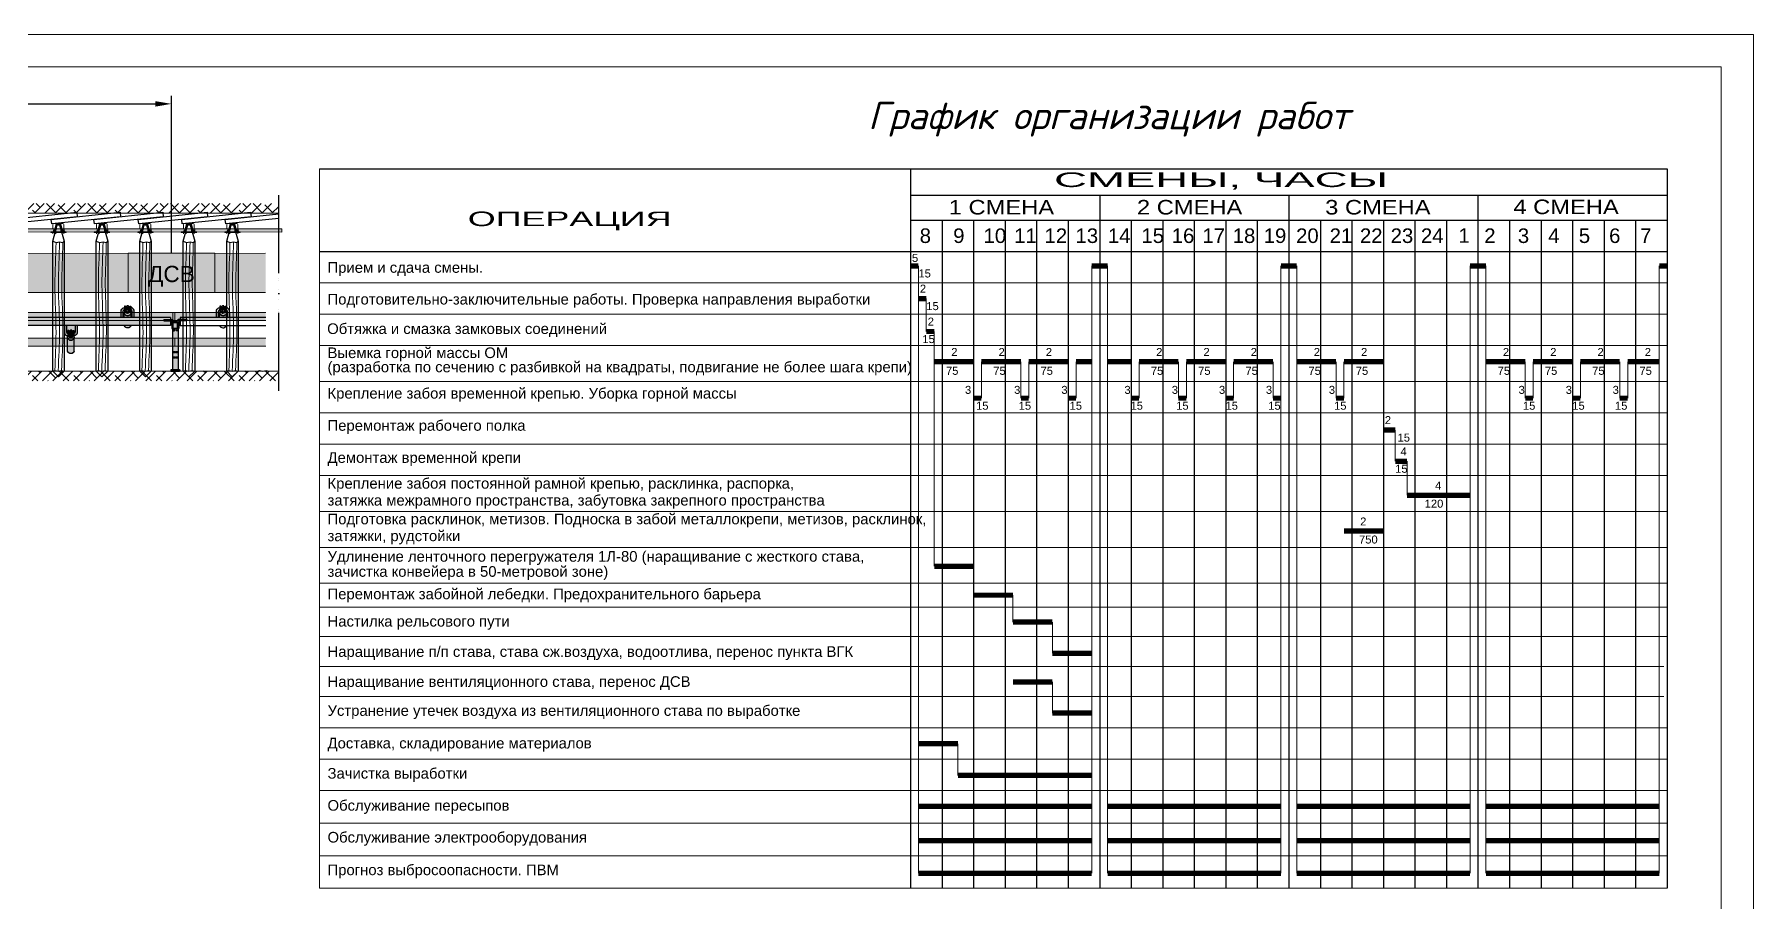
# Model space of a CAD drawing. Header units: inches. Extents: x -1850 to 56, y -982 to 275.
# Drawn here: x -1694.4 to -1429.6, y -818.5 to -684.8 of the extents above; entities that cross this region are included whole.
import ezdxf
from ezdxf.enums import TextEntityAlignment as Align

# ---------------------------------------------------------------- set-up
doc = ezdxf.new("R2010")
doc.units = ezdxf.units.IN
doc.header["$MEASUREMENT"] = 0
doc.linetypes.add('ACAD_ISO10W100', pattern=[18, 12, -3, 0, -3])
doc.styles.get("Standard").update_dxf_attribs({"font": 'ARIAL.TTF'})
doc.dimstyles.new('ISO-25', dxfattribs={"dimtxt": 2.5, "dimasz": 2.5, "dimexe": 1.25, "dimexo": 0, "dimtad": 1, "dimdec": 0, "dimtxsty": 'Standard', "dimcen": 2.5, "dimadec": 0, "dimazin": 0, "dimtfac": 1, "dimtdec": 0, "dimtmove": 0, "dimatfit": 3, "dimfxl": 0, "dimarcsym": 0})

# ---------------------------------------------------------------- blocks, each defined once
blk = doc.blocks.new('График организации работ')
at = {"lineweight": 30}
for p, q in [((142487.35, -140525.45), (142743.82, -140525.45)), ((142599.82, -140525.45), (142599.82, -140662.35)), ((142743.82, -140525.45), (142743.82, -140662.35)), ((142599.82, -140530.45), (142743.79, -140530.45)), ((142487.35, -140541.18), (142635.68, -140541.18)), ((142635.68, -140541.18), (142671.5, -140541.18)), ((142671.5, -140541.18), (142707.32, -140541.18)), ((142707.32, -140541.18), (142743.82, -140541.18))]:
    blk.add_line(p, q, dxfattribs=at)
at = {"linetype": 'Continuous', "lineweight": 15}
for p, q in [((142487.35, -140525.45), (142487.35, -140662.35)), ((142487.35, -140547.15), (142743.82, -140547.15)), ((142487.35, -140553.1), (142743.82, -140553.1)), ((142487.35, -140559.07), (142743.82, -140559.07)), ((142487.35, -140565.91), (142743.82, -140565.91)), ((142487.35, -140571.88), (142743.82, -140571.88)), ((142487.35, -140577.85), (142743.82, -140577.85)), ((142487.35, -140583.82), (142743.82, -140583.82)), ((142487.35, -140590.67), (142743.82, -140590.67)), ((142487.35, -140597.47), (142743.82, -140597.47)), ((142487.35, -140604.27), (142743.82, -140604.27)), ((142487.35, -140608.85), (142743.82, -140608.85)), ((142487.35, -140614.43), (142743.82, -140614.43)), ((142487.35, -140620.13), (142743.21, -140620.13)), ((142487.35, -140625.83), (142743.21, -140625.83)), ((142487.35, -140631.8), (142743.82, -140631.8)), ((142487.35, -140637.77), (142743.82, -140637.77)), ((142487.35, -140643.74), (142743.82, -140643.74)), ((142487.35, -140649.94), (142743.82, -140649.94)), ((142487.35, -140656.15), (142743.82, -140656.15)), ((142487.35, -140662.35), (142743.82, -140662.35))]:
    blk.add_line(p, q, dxfattribs=at)
for p, q in [((142635.82, -140530.45), (142635.82, -140662.35)), ((142671.82, -140530.45), (142671.82, -140662.35)), ((142707.82, -140530.45), (142707.82, -140662.35)), ((142599.85, -140535.21), (142635.68, -140535.21)), ((142605.82, -140535.21), (142605.82, -140662.35)), ((142611.82, -140535.21), (142611.82, -140662.35)), ((142617.82, -140535.21), (142617.82, -140662.35)), ((142623.82, -140535.21), (142623.82, -140662.35)), ((142629.82, -140535.21), (142629.82, -140662.35)), ((142635.68, -140535.21), (142671.5, -140535.21)), ((142641.82, -140535.21), (142641.82, -140662.35)), ((142647.82, -140535.21), (142647.82, -140662.35)), ((142653.82, -140535.21), (142653.82, -140662.35)), ((142659.82, -140535.21), (142659.82, -140662.35)), ((142665.82, -140535.21), (142665.82, -140662.35)), ((142671.5, -140535.21), (142707.32, -140535.21)), ((142677.82, -140535.21), (142677.82, -140662.35)), ((142683.82, -140535.21), (142683.82, -140662.35)), ((142689.82, -140535.21), (142689.82, -140662.35)), ((142695.82, -140535.21), (142695.82, -140662.35)), ((142701.82, -140535.21), (142701.82, -140662.35)), ((142707.32, -140535.21), (142743.82, -140535.21)), ((142713.82, -140535.21), (142713.82, -140662.35)), ((142719.82, -140535.21), (142719.82, -140662.35)), ((142725.82, -140535.21), (142725.82, -140662.35)), ((142731.82, -140535.21), (142731.82, -140662.35)), ((142737.82, -140535.21), (142737.82, -140662.35))]:
    blk.add_line(p, q)
at = {"lineweight": 0}
for p, q in [((142487.35, -140541.18), (142487.35, -140547.15)), ((142608.82, -140634.84), (142608.82, -140640.87))]:
    blk.add_line(p, q, dxfattribs=at)
at = {"lineweight": 13}
for p, q in [((142601.32, -140543.91), (142601.32, -140659.48)), ((142634.32, -140543.91), (142634.32, -140659.48)), ((142637.32, -140543.91), (142637.32, -140659.48)), ((142670.32, -140543.91), (142670.32, -140659.48)), ((142673.32, -140543.91), (142673.32, -140659.48)), ((142706.32, -140543.91), (142706.32, -140659.48)), ((142709.32, -140543.91), (142709.32, -140659.48)), ((142742.32, -140543.91), (142742.32, -140659.48)), ((142602.82, -140550.13), (142602.82, -140556.39)), ((142604.32, -140556.39), (142604.32, -140601.06)), ((142613.32, -140569.08), (142613.32, -140562.15)), ((142620.82, -140569.08), (142620.82, -140562.15)), ((142622.32, -140569.08), (142622.32, -140562.15)), ((142629.82, -140569.08), (142629.82, -140562.15)), ((142631.32, -140569.08), (142631.32, -140562.15)), ((142641.82, -140569.08), (142641.82, -140562.15)), ((142643.32, -140569.08), (142643.32, -140562.15)), ((142650.82, -140569.08), (142650.82, -140562.15)), ((142652.32, -140569.08), (142652.32, -140562.15)), ((142659.82, -140569.08), (142659.82, -140562.15)), ((142661.32, -140569.08), (142661.32, -140562.15)), ((142668.82, -140569.08), (142668.82, -140562.15)), ((142670.32, -140569.08), (142670.32, -140562.15)), ((142680.82, -140569.08), (142680.82, -140562.15)), ((142682.32, -140569.08), (142682.32, -140562.15)), ((142716.82, -140569.08), (142716.82, -140562.15)), ((142718.32, -140569.08), (142718.32, -140562.15)), ((142725.82, -140569.08), (142725.82, -140562.15)), ((142727.32, -140569.08), (142727.32, -140562.15)), ((142734.82, -140569.08), (142734.82, -140562.15)), ((142736.32, -140569.08), (142736.32, -140562.15)), ((142692.07, -140575.14), (142692.07, -140581.08)), ((142694.32, -140581.08), (142694.32, -140587.55)), ((142619.32, -140611.69), (142619.32, -140606.56)), ((142626.82, -140617.63), (142626.82, -140611.69)), ((142626.82, -140629.01), (142626.82, -140623.07))]:
    blk.add_line(p, q, dxfattribs=at)
at = {"lineweight": 0, "const_width": 1}
for points in [[(142599.82, -140543.91), (142601.32, -140543.91)], [(142634.32, -140543.91), (142637.32, -140543.91)], [(142670.32, -140543.91), (142673.32, -140543.91)], [(142706.32, -140543.91), (142709.32, -140543.91)], [(142742.32, -140543.91), (142743.82, -140543.91)], [(142601.32, -140550.13), (142602.82, -140550.13)], [(142602.82, -140556.39), (142604.32, -140556.39)], [(142604.32, -140562.15), (142611.82, -140562.15)], [(142613.32, -140562.15), (142620.82, -140562.15)], [(142622.32, -140562.15), (142629.82, -140562.15)], [(142631.32, -140562.15), (142634.32, -140562.15)], [(142637.32, -140562.15), (142641.82, -140562.15)], [(142643.32, -140562.15), (142650.82, -140562.15)], [(142652.32, -140562.15), (142659.82, -140562.15)], [(142661.32, -140562.15), (142668.82, -140562.15)], [(142673.32, -140562.15), (142680.82, -140562.15)], [(142682.32, -140562.15), (142689.82, -140562.15)], [(142709.32, -140562.15), (142716.82, -140562.15)], [(142718.32, -140562.15), (142725.82, -140562.15)], [(142727.32, -140562.15), (142734.82, -140562.15)], [(142736.32, -140562.15), (142742.32, -140562.15)], [(142611.82, -140569.08), (142613.32, -140569.08)], [(142622.32, -140569.08), (142620.82, -140569.08)], [(142631.32, -140569.08), (142629.82, -140569.08)], [(142643.32, -140569.08), (142641.82, -140569.08)], [(142652.32, -140569.08), (142650.82, -140569.08)], [(142661.32, -140569.08), (142659.82, -140569.08)], [(142670.32, -140569.08), (142668.82, -140569.08)], [(142682.32, -140569.08), (142680.82, -140569.08)], [(142718.32, -140569.08), (142716.82, -140569.08)], [(142727.32, -140569.08), (142725.82, -140569.08)], [(142736.32, -140569.08), (142734.82, -140569.08)], [(142692.07, -140575.14), (142689.82, -140575.14)], [(142694.32, -140581.08), (142692.07, -140581.08)], [(142694.32, -140587.55), (142706.32, -140587.55)], [(142682.32, -140594.38), (142689.82, -140594.38)], [(142604.32, -140601.06), (142611.82, -140601.06)], [(142611.82, -140606.56), (142619.32, -140606.56)], [(142619.32, -140611.69), (142626.82, -140611.69)], [(142626.82, -140617.63), (142634.32, -140617.63)], [(142619.32, -140623.07), (142626.82, -140623.07)], [(142626.82, -140629.01), (142634.32, -140629.01)], [(142601.32, -140634.84), (142608.82, -140634.84)], [(142608.82, -140640.87), (142634.32, -140640.87)], [(142601.32, -140646.74), (142634.32, -140646.74)], [(142637.32, -140646.74), (142670.32, -140646.74)], [(142673.32, -140646.74), (142706.32, -140646.74)], [(142709.32, -140646.74), (142742.32, -140646.74)], [(142601.32, -140653.3), (142634.32, -140653.3)], [(142637.32, -140653.3), (142670.32, -140653.3)], [(142673.32, -140653.3), (142706.32, -140653.3)], [(142709.32, -140653.3), (142742.32, -140653.3)], [(142601.32, -140659.48), (142634.32, -140659.48)], [(142637.32, -140659.48), (142670.32, -140659.48)], [(142673.32, -140659.48), (142706.32, -140659.48)], [(142709.32, -140659.48), (142742.32, -140659.48)]]:
    blk.add_lwpolyline(points, dxfattribs=at)
for s, height, width, p, p2 in [('СМЕНЫ, ЧАСЫ', 2.7694, 2.241983, (142627.13, -140528.9), (142690.68, -140528.9)), ('1 СМЕНА', 2.769, 1.165947, (142607.09, -140534.13), (142627.15, -140534.13)), ('2 СМЕНА', 2.769, 1.165947, (142642.91, -140534.13), (142662.97, -140534.13)), ('3 СМЕНА', 2.769, 1.165947, (142678.74, -140534.13), (142698.8, -140534.13)), ('4 СМЕНА', 2.769, 1.165947, (142714.56, -140534.06), (142734.62, -140534.06)), ('ОПЕРАЦИЯ', 2.769, 1.766155, (142515.54, -140536.34), (142554.34, -140536.34))]:
    blk.add_text(s, height=height, dxfattribs=dict(width=width)).set_placement(p, p2, align=Align.FIT)
for s, height, p in [('8', 2.77, (142601.56, -140539.55)), ('9', 2.77, (142607.94, -140539.55)), ('10', 2.769, (142613.71, -140539.55)), ('11', 2.769, (142619.55, -140539.55)), ('12', 2.769, (142625.32, -140539.55)), ('13', 2.769, (142631.22, -140539.55)), ('14', 2.769, (142637.38, -140539.55)), ('15', 2.769, (142643.76, -140539.55)), ('16', 2.769, (142649.53, -140539.55)), ('17', 2.769, (142655.37, -140539.55)), ('18', 2.769, (142661.14, -140539.55)), ('19', 2.769, (142667.04, -140539.55)), ('20', 2.769, (142673.2, -140539.55)), ('21', 2.769, (142679.59, -140539.55)), ('22', 2.769, (142685.35, -140539.55)), ('23', 2.769, (142691.2, -140539.55)), ('24', 2.769, (142696.96, -140539.55)), ('1', 2.77, (142704.11, -140539.51)), ('2', 2.77, (142709.02, -140539.55)), ('3', 2.77, (142715.41, -140539.55)), ('4', 2.77, (142721.18, -140539.55)), ('5', 2.77, (142727.02, -140539.55)), ('6', 2.77, (142732.78, -140539.55)), ('7', 2.77, (142738.69, -140539.55))]:
    blk.add_text(s, height=height).set_placement(p)
at = {"lineweight": 13}
for s, height, p in [('5', 1.52, (142600.09, -140543.16)), ('15', 1.523, (142601.32, -140546.11)), ('2', 1.52, (142601.59, -140549.01)), ('15', 1.523, (142602.82, -140552.33)), ('2', 1.52, (142603.09, -140555.27)), ('15', 1.523, (142602.06, -140558.6)), ('2', 1.52, (142607.57, -140561.06)), ('2', 1.52, (142616.57, -140561.06)), ('2', 1.52, (142625.57, -140561.06)), ('2', 1.52, (142646.57, -140561.06)), ('2', 1.52, (142655.57, -140561.06)), ('2', 1.52, (142664.57, -140561.06)), ('2', 1.52, (142676.57, -140561.06)), ('2', 1.52, (142685.57, -140561.06)), ('2', 1.52, (142712.57, -140561.06)), ('2', 1.52, (142721.57, -140561.06)), ('2', 1.52, (142730.57, -140561.06)), ('2', 1.52, (142739.57, -140561.06)), ('75', 1.523, (142606.56, -140564.64)), ('75', 1.523, (142615.56, -140564.64)), ('75', 1.523, (142624.56, -140564.64)), ('75', 1.523, (142645.56, -140564.64)), ('75', 1.523, (142654.56, -140564.64)), ('75', 1.523, (142663.56, -140564.64)), ('75', 1.523, (142675.56, -140564.64)), ('75', 1.523, (142684.56, -140564.64)), ('75', 1.523, (142711.56, -140564.64)), ('75', 1.523, (142720.56, -140564.64)), ('75', 1.523, (142729.56, -140564.64)), ('75', 1.523, (142738.56, -140564.64)), ('3', 1.52, (142610.19, -140568.26)), ('3', 1.52, (142619.54, -140568.26)), ('3', 1.52, (142628.53, -140568.26)), ('3', 1.52, (142640.53, -140568.26)), ('3', 1.52, (142649.55, -140568.26)), ('3', 1.52, (142658.53, -140568.26)), ('3', 1.52, (142667.46, -140568.26)), ('3', 1.52, (142679.44, -140568.26)), ('3', 1.52, (142715.55, -140568.26)), ('3', 1.52, (142724.53, -140568.26)), ('3', 1.52, (142733.46, -140568.26)), ('15', 1.523, (142612.29, -140571.28)), ('15', 1.523, (142620.4, -140571.28)), ('15', 1.523, (142630.09, -140571.28)), ('15', 1.523, (142641.69, -140571.28)), ('15', 1.523, (142650.38, -140571.28)), ('15', 1.523, (142659.77, -140571.28)), ('15', 1.523, (142667.9, -140571.28)), ('15', 1.523, (142680.43, -140571.28)), ('15', 1.523, (142716.38, -140571.28)), ('15', 1.523, (142725.77, -140571.28)), ('15', 1.523, (142733.9, -140571.28)), ('2', 1.52, (142690.09, -140574.02)), ('15', 1.523, (142692.52, -140577.35)), ('4', 1.52, (142693.09, -140579.96)), ('15', 1.523, (142692.06, -140583.28)), ('4', 1.52, (142699.65, -140586.48)), ('120', 1.523, (142697.68, -140589.91)), ('2', 1.52, (142685.4, -140593.31)), ('750', 1.523, (142685.18, -140596.74))]:
    blk.add_text(s, height=height, dxfattribs=at).set_placement(p)
at = {"linetype": 'Continuous', "lineweight": 15}
for s, p in [('Прием и сдача смены.', (142488.85, -140545.22)), ('Подготовительно-заключительные работы. Проверка направления выработки ', (142488.85, -140551.26)), ('Обтяжка и смазка замковых соединений ', (142488.78, -140556.87)), ('Выемка горной массы ОМ ', (142488.85, -140561.45)), ('(разработка по сечению с разбивкой на квадраты, подвигание не более шага крепи)', (142488.85, -140564.15)), ('Крепление забоя временной крепью. Уборка горной массы', (142488.85, -140569.16)), ('Перемонтаж рабочего полка', (142488.85, -140575.28)), ('Демонтаж временной крепи', (142488.85, -140581.39)), ('Крепление забоя постоянной рамной крепью, расклинка, распорка,', (142488.85, -140586.3)), ('затяжка межрамного пространства, забутовка закрепного пространства', (142488.85, -140589.51)), ('Подготовка расклинок, метизов. Подноска в забой металлокрепи, метизов, расклинок, ', (142488.85, -140593.08)), ('затяжки, рудстойки', (142488.85, -140596.29)), ('Удлинение ленточного перегружателя 1Л-80 (наращивание с жесткого става,', (142488.85, -140600.2)), ('зачистка конвейера в 50-метровой зоне)', (142488.85, -140603.07)), ('Перемонтаж забойной лебедки. Предохранительного барьера', (142488.85, -140607.34)), ('Настилка рельсового пути', (142488.85, -140612.54)), ('Наращивание п/п става, става сж.воздуха, водоотлива, перенос пункта ВГК', (142488.85, -140618.31)), ('Наращивание вентиляционного става, перенос ДСВ', (142488.85, -140624.02)), ('Устранение утечек воздуха из вентиляционного става по выработке', (142488.85, -140629.53)), ('Доставка, складирование материалов', (142488.85, -140635.73)), ('Зачистка выработки', (142488.85, -140641.48)), ('Обслуживание пересыпов', (142488.85, -140647.58)), ('Обслуживание электрооборудования', (142488.85, -140653.64)), ('Прогноз выбросоопасности. ПВМ', (142488.85, -140659.85))]:
    blk.add_text(s, height=2.0229, dxfattribs=at).set_placement(p)
at = {"linetype": 'Continuous', "insert": (142591.72, -140512.67), "char_height": 5.2241, "width": 146.6719, "attachment_point": 1}
blk.add_mtext('{\\fISOCPEUR|b0|i1|c204|p34;График организации работ}', dxfattribs=at)
blk = doc.blocks.new('*D81')
at = {"color": 0, "lineweight": -2}
for p, q in [((-1823.29, -718.58), (-1823.29, -694.28)), ((-1820.79, -695.53), (-1675.79, -695.53)), ((-1673.29, -718.54), (-1673.29, -694.28))]:
    blk.add_line(p, q, dxfattribs=at)
at = {"color": 0}
for points in [[(-1820.79, -695.11), (-1820.79, -695.95), (-1823.29, -695.53)], [(-1675.79, -695.11), (-1675.79, -695.95), (-1673.29, -695.53)]]:
    blk.add_solid(points, dxfattribs=at)
at = {"layer": 'Defpoints', "color": 0}
for p in [(-1673.29, -695.53), (-1823.29, -718.58), (-1673.29, -718.54)]:
    blk.add_point(p, dxfattribs=at)
at = {"color": 0, "lineweight": 0, "insert": (-1748.29, -693.38), "char_height": 2.5, "attachment_point": 5}
blk.add_mtext('не более 15,0 м', dxfattribs=at)
blk = doc.blocks.new('Ж.С. Л-80...')
at = {"lineweight": 0}
for color, points in [(254, [(-5955, 195), (-5955, 216), (-5932, 216), (-5932, 956), (-5880, 956), (-5869, 956), (-5867, 961), (-5861, 974), (-5854, 982), (-5843, 989), (-5832, 992), (-5817, 992), (-5817, 1021), (-5254, 1021), (-5254, 1132), (-5250, 1143), (-5246, 1151), (-5237, 1160), (-5223, 1170), (-5202, 1170), (-5202, 1196), (-5187, 1196), (-5187, 1185), (-5168, 1185), (-5168, 1202), (-5142, 1202), (-5142, 1185), (-5122, 1185), (-5122, 1196), (-5108, 1196), (-5108, 1172), (-5104, 1171), (-5087, 1170), (-5073, 1160), (-5064, 1151), (-5056, 1134), (-5056, 1098), (-5056, 1021), (-3504, 1021), (-3504, 1132), (-3496, 1151), (-3487, 1160), (-3473, 1170), (-3456, 1171), (-3452, 1171), (-3452, 1196), (-3437, 1196), (-3437, 1185), (-3418, 1185), (-3418, 1202), (-3392, 1202), (-3391, 1185), (-3372, 1185), (-3372, 1196), (-3358, 1196), (-3358, 1171), (-3354, 1171), (-3337, 1170), (-3323, 1160), (-3314, 1151), (-3306, 1134), (-3306, 1021), (-2742, 1021), (-2742, 992), (-2727, 992), (-2716, 989), (-2705, 982), (-2700, 975), (-2692, 961), (-2690, 956), (-2627, 956), (-2627, 216), (-2604, 216), (-2604, 195), (-2739, 195), (-2739, 216), (-2713, 216), (-2713, 850), (-2725, 850), (-2725, 960), (-2727, 965), (-2735, 968), (-2742, 895), (-3352, 895), (-3359, 883), (-3374, 869), (-3390, 863), (-3404, 861), (-3417, 863), (-3433, 869), (-3444, 879), (-3453, 890), (-3455, 895), (-4181, 895), (-4181, 784), (-4181, 782), (-4189, 765), (-4198, 756), (-4212, 746), (-4229, 745), (-4233, 745), (-4233, 734), (-4238, 734), (-4227, 724), (-4227, 701), (-4227, 501), (-4242, 479), (-4256, 470), (-4280, 465), (-4299, 468), (-4314, 476), (-4324, 486), (-4333, 501), (-4333, 724), (-4321, 734), (-4327, 734), (-4327, 743), (-4331, 745), (-4348, 746), (-4366, 760), (-4375, 773), (-4379, 784), (-4379, 895), (-5104, 895), (-5106, 890), (-5118, 876), (-5127, 869), (-5139, 864), (-5149, 862), (-5156, 861), (-5171, 863), (-5183, 868), (-5195, 877), (-5201, 884), (-5207, 895), (-5817, 895), (-5817, 968), (-5824, 968), (-5832, 965), (-5834, 960), (-5834, 850), (-5846, 850), (-5846, 216), (-5820, 216), (-5820, 195)]), (253, [(-2629, 975), (-5882, 975), (-5882, 1098), (-2629, 1098)]), (253, [(-2627, 579), (-5880, 579), (-5880, 701), (-2627, 701)])]:
    blk.add_hatch(color=color, dxfattribs=at).paths.add_polyline_path(points)
at = {"color": 7}
for p, q in [((-5254, 1134), (-5246, 1151)), ((-5254, 1021), (-5254, 1132)), ((-5246, 1151), (-5237, 1160)), ((-5237, 1160), (-5223, 1170)), ((-5223, 1170), (-5206, 1171)), ((-5222, 1021), (-5222, 1119)), ((-5221, 1119), (-5218, 1131)), ((-5218, 1131), (-5214, 1139)), ((-5214, 1139), (-5207, 1143)), ((-5198, 1071), (-5211, 1091)), ((-5208, 1100), (-5196, 1110)), ((-5208, 1021), (-5208, 1100)), ((-5207, 1143), (-5202, 1144)), ((-5206, 1097), (-5203, 1071)), ((-5203, 1071), (-5187, 1056)), ((-5188, 1060), (-5198, 1071)), ((-5175, 1050), (-5188, 1060)), ((-5187, 1185), (-5168, 1185)), ((-5187, 1169), (-5137, 1169)), ((-5187, 1148), (-5142, 1148)), ((-5187, 1121), (-5169, 1121)), ((-5177, 1121), (-5177, 1103)), ((-5177, 1103), (-5175, 1096)), ((-5175, 1096), (-5172, 1091)), ((-5122, 1169), (-5172, 1169)), ((-5172, 1091), (-5168, 1088)), ((-5168, 1168), (-5168, 1202)), ((-5168, 1202), (-5149, 1201)), ((-5168, 1088), (-5159, 1086)), ((-5167, 1148), (-5167, 1112)), ((-5122, 1148), (-5167, 1148)), ((-5167, 1112), (-5166, 1106)), ((-5166, 1106), (-5162, 1103)), ((-5162, 1103), (-5157, 1101)), ((-5142, 1202), (-5160, 1201)), ((-5159, 1086), (-5155, 1086)), ((-5157, 1101), (-5155, 1101)), ((-5152, 1101), (-5155, 1101)), ((-5150, 1086), (-5154, 1086)), ((-5147, 1103), (-5152, 1101)), ((-5141, 1088), (-5150, 1086)), ((-5143, 1106), (-5147, 1103)), ((-5142, 1112), (-5143, 1106)), ((-5142, 1168), (-5142, 1202)), ((-5142, 1148), (-5142, 1112)), ((-5122, 1185), (-5141, 1185)), ((-5138, 1091), (-5141, 1088)), ((-5122, 1121), (-5140, 1121)), ((-5134, 1096), (-5138, 1091)), ((-5132, 1103), (-5134, 1096)), ((-5134, 1050), (-5121, 1060)), ((-5132, 1121), (-5132, 1103)), ((-5107, 1071), (-5122, 1056)), ((-5102, 1100), (-5113, 1110)), ((-5102, 1143), (-5107, 1144)), ((-5104, 1097), (-5107, 1071)), ((-5087, 1170), (-5104, 1171)), ((-5095, 1139), (-5102, 1143)), ((-5102, 1021), (-5102, 1100)), ((-5091, 1131), (-5095, 1139)), ((-5088, 1119), (-5091, 1131)), ((-5088, 1021), (-5088, 1119)), ((-5073, 1160), (-5087, 1170)), ((-5064, 1151), (-5073, 1160)), ((-5056, 1134), (-5064, 1151)), ((-5056, 1021), (-5056, 1132)), ((-3504, 1134), (-3496, 1151)), ((-3504, 1021), (-3504, 1132)), ((-3496, 1151), (-3487, 1160)), ((-3487, 1160), (-3473, 1170)), ((-3473, 1170), (-3456, 1171)), ((-3472, 1021), (-3472, 1119)), ((-3471, 1119), (-3468, 1131)), ((-3468, 1131), (-3464, 1139)), ((-3464, 1139), (-3457, 1143)), ((-3458, 1100), (-3446, 1110)), ((-3458, 1021), (-3458, 1100)), ((-3457, 1143), (-3452, 1144)), ((-3456, 1097), (-3453, 1071)), ((-3453, 1071), (-3437, 1056)), ((-3425, 1050), (-3438, 1060)), ((-3437, 1185), (-3418, 1185)), ((-3437, 1169), (-3387, 1169)), ((-3437, 1148), (-3392, 1148)), ((-3437, 1121), (-3419, 1121)), ((-3427, 1121), (-3427, 1103)), ((-3427, 1103), (-3425, 1096)), ((-3425, 1096), (-3422, 1091)), ((-3372, 1169), (-3422, 1169)), ((-3422, 1091), (-3418, 1088)), ((-3418, 1202), (-3399, 1201)), ((-3418, 1168), (-3418, 1202)), ((-3418, 1088), (-3409, 1086)), ((-3372, 1148), (-3417, 1148)), ((-3417, 1148), (-3417, 1112)), ((-3417, 1112), (-3416, 1106)), ((-3416, 1106), (-3412, 1103)), ((-3412, 1103), (-3407, 1101)), ((-3392, 1202), (-3410, 1201)), ((-3409, 1086), (-3405, 1086)), ((-3407, 1101), (-3405, 1101)), ((-3402, 1101), (-3405, 1101)), ((-3400, 1086), (-3404, 1086)), ((-3397, 1103), (-3402, 1101)), ((-3391, 1088), (-3400, 1086)), ((-3393, 1106), (-3397, 1103)), ((-3392, 1112), (-3393, 1106)), ((-3392, 1168), (-3392, 1202)), ((-3392, 1148), (-3392, 1112)), ((-3372, 1185), (-3391, 1185)), ((-3388, 1091), (-3391, 1088)), ((-3372, 1121), (-3390, 1121)), ((-3384, 1096), (-3388, 1091)), ((-3382, 1103), (-3384, 1096)), ((-3384, 1050), (-3371, 1060)), ((-3382, 1121), (-3382, 1103)), ((-3357, 1071), (-3372, 1056)), ((-3371, 1060), (-3361, 1071)), ((-3352, 1100), (-3363, 1110)), ((-3361, 1071), (-3348, 1091)), ((-3352, 1143), (-3357, 1144)), ((-3354, 1097), (-3357, 1071)), ((-3337, 1170), (-3354, 1171)), ((-3345, 1139), (-3352, 1143)), ((-3352, 1021), (-3352, 1100)), ((-3341, 1131), (-3345, 1139)), ((-3338, 1119), (-3341, 1131)), ((-3338, 1021), (-3338, 1119)), ((-3323, 1160), (-3337, 1170)), ((-3314, 1151), (-3323, 1160)), ((-3306, 1134), (-3314, 1151)), ((-3306, 1021), (-3306, 1132)), ((-5932, 956), (-5932, 216)), ((-5869, 956), (-5932, 956)), ((-5867, 961), (-5870, 947)), ((-5861, 974), (-5867, 961)), ((-5854, 982), (-5861, 974)), ((-5834, 850), (-5861, 850)), ((-5843, 989), (-5854, 982)), ((-5846, 850), (-5846, 211)), ((-5843, 953), (-5845, 944)), ((-5832, 992), (-5843, 989)), ((-5838, 959), (-5843, 953)), ((-5832, 965), (-5838, 959)), ((-5834, 960), (-5834, 850)), ((-5817, 992), (-5832, 992)), ((-5714, 992), (-5832, 992)), ((-5824, 968), (-5832, 965)), ((-5714, 968), (-5824, 968)), ((-5817, 1021), (-2742, 1021)), ((-5817, 1021), (-5817, 992)), ((-5817, 968), (-5817, 895)), ((-5817, 895), (-2742, 895)), ((-5714, 992), (-5714, 968)), ((-5187, 1056), (-5174, 1050)), ((-5157, 1048), (-5175, 1050)), ((-5174, 1050), (-5152, 1048)), ((-5135, 1050), (-5157, 1048)), ((-5152, 1048), (-5134, 1050)), ((-5122, 1056), (-5135, 1050)), ((-4379, 895), (-4379, 784)), ((-4347, 895), (-4347, 797)), ((-4346, 797), (-4343, 785)), ((-4312, 809), (-4293, 809)), ((-4293, 792), (-4293, 826)), ((-4293, 826), (-4274, 825)), ((-4247, 813), (-4292, 813)), ((-4267, 826), (-4285, 825)), ((-4267, 792), (-4267, 826)), ((-4247, 809), (-4266, 809)), ((-4213, 797), (-4216, 785)), ((-4213, 895), (-4213, 797)), ((-4181, 895), (-4181, 784)), ((-3437, 1056), (-3424, 1050)), ((-3407, 1048), (-3425, 1050)), ((-3424, 1050), (-3402, 1048)), ((-3385, 1050), (-3407, 1048)), ((-3402, 1048), (-3384, 1050)), ((-3372, 1056), (-3385, 1050)), ((-2845, 992), (-2845, 968)), ((-2845, 992), (-2727, 992)), ((-2845, 968), (-2735, 968)), ((-2742, 1021), (-2742, 992)), ((-2742, 992), (-2727, 992)), ((-2742, 968), (-2742, 895)), ((-2735, 968), (-2727, 965)), ((-2727, 992), (-2716, 989)), ((-2727, 965), (-2721, 959)), ((-2725, 960), (-2725, 850)), ((-2725, 850), (-2698, 850)), ((-2721, 959), (-2716, 953)), ((-2716, 989), (-2705, 982)), ((-2716, 953), (-2714, 944)), ((-2713, 850), (-2713, 211)), ((-2705, 982), (-2699, 974)), ((-2699, 974), (-2692, 961)), ((-2692, 961), (-2689, 947)), ((-2690, 956), (-2627, 956)), ((-2627, 956), (-2627, 216)), ((-4379, 782), (-4371, 765)), ((-4371, 765), (-4362, 756)), ((-4362, 756), (-4348, 746)), ((-4348, 746), (-4331, 745)), ((-4343, 785), (-4339, 777)), ((-4339, 777), (-4332, 772)), ((-4333, 724), (-4321, 734)), ((-4333, 501), (-4333, 724)), ((-4332, 772), (-4327, 771)), ((-4331, 721), (-4328, 695)), ((-4328, 695), (-4312, 680)), ((-4312, 767), (-4247, 767)), ((-4312, 748), (-4247, 748)), ((-4312, 745), (-4294, 745)), ((-4312, 680), (-4299, 674)), ((-4302, 745), (-4302, 727)), ((-4302, 727), (-4300, 720)), ((-4300, 720), (-4297, 715)), ((-4282, 672), (-4300, 674)), ((-4299, 674), (-4277, 672)), ((-4247, 793), (-4297, 793)), ((-4297, 715), (-4293, 712)), ((-4293, 712), (-4284, 710)), ((-4292, 772), (-4292, 736)), ((-4292, 736), (-4291, 731)), ((-4291, 731), (-4287, 727)), ((-4287, 727), (-4282, 725)), ((-4284, 710), (-4280, 710)), ((-4282, 725), (-4280, 725)), ((-4260, 674), (-4282, 672)), ((-4277, 725), (-4280, 725)), ((-4275, 710), (-4279, 710)), ((-4272, 727), (-4277, 725)), ((-4277, 672), (-4259, 674)), ((-4266, 712), (-4275, 710)), ((-4268, 731), (-4272, 727)), ((-4267, 736), (-4268, 731)), ((-4267, 772), (-4267, 736)), ((-4263, 715), (-4266, 712)), ((-4247, 745), (-4265, 745)), ((-4259, 720), (-4263, 715)), ((-4247, 680), (-4260, 674)), ((-4257, 727), (-4259, 720)), ((-4257, 745), (-4257, 727)), ((-4232, 695), (-4247, 680)), ((-4227, 724), (-4238, 734)), ((-4227, 772), (-4232, 771)), ((-4229, 721), (-4232, 695)), ((-4212, 746), (-4229, 745)), ((-4220, 777), (-4227, 772)), ((-4227, 501), (-4227, 724)), ((-4216, 785), (-4220, 777)), ((-4198, 756), (-4212, 746)), ((-4189, 765), (-4198, 756)), ((-4181, 782), (-4189, 765)), ((-5889, 487), (-5915, 487)), ((-5889, 404), (-5915, 404)), ((-5904, 503), (-5904, 470)), ((-5904, 421), (-5904, 388)), ((-5851, 487), (-5877, 487)), ((-5851, 404), (-5877, 404)), ((-5867, 503), (-5867, 470)), ((-5867, 421), (-5867, 388)), ((-2708, 487), (-2682, 487)), ((-2708, 404), (-2682, 404)), ((-2692, 503), (-2692, 470)), ((-2692, 421), (-2692, 388)), ((-2670, 487), (-2645, 487)), ((-2670, 404), (-2645, 404)), ((-2655, 503), (-2655, 470)), ((-2655, 421), (-2655, 388))]:
    blk.add_line(p, q, dxfattribs=at)
at = {"color": 7, "lineweight": 0}
blk.add_lwpolyline([(-5955, 195), (-5955, 216), (-5932, 216), (-5932, 956), (-5880, 956), (-5869, 956), (-5867, 961), (-5861, 974), (-5854, 982), (-5843, 989), (-5832, 992), (-5817, 992), (-5817, 1021), (-5254, 1021), (-5254, 1132), (-5250, 1143), (-5246, 1151), (-5237, 1160), (-5223, 1170), (-5202, 1170), (-5202, 1196), (-5187, 1196), (-5187, 1185), (-5168, 1185), (-5168, 1202), (-5142, 1202), (-5142, 1185), (-5122, 1185), (-5122, 1196), (-5108, 1196), (-5108, 1172), (-5104, 1171), (-5087, 1170), (-5073, 1160), (-5064, 1151), (-5056, 1134), (-5056, 1098), (-5056, 1021), (-3504, 1021), (-3504, 1132), (-3496, 1151), (-3487, 1160), (-3473, 1170), (-3456, 1171), (-3452, 1171), (-3452, 1196), (-3437, 1196), (-3437, 1185), (-3418, 1185), (-3418, 1202), (-3392, 1202), (-3391, 1185), (-3372, 1185), (-3372, 1196), (-3358, 1196), (-3358, 1171), (-3354, 1171), (-3337, 1170), (-3323, 1160), (-3314, 1151), (-3306, 1134), (-3306, 1021), (-2742, 1021), (-2742, 992), (-2727, 992), (-2716, 989), (-2705, 982), (-2700, 975), (-2692, 961), (-2690, 956), (-2627, 956), (-2627, 216), (-2604, 216), (-2604, 195), (-2739, 195), (-2739, 216), (-2713, 216), (-2713, 850), (-2725, 850), (-2725, 960), (-2727, 965), (-2735, 968), (-2742, 895), (-3352, 895), (-3359, 883), (-3374, 869), (-3390, 863), (-3404, 861), (-3417, 863), (-3433, 869), (-3444, 879), (-3453, 890), (-3455, 895), (-4181, 895), (-4181, 784), (-4181, 782), (-4189, 765), (-4198, 756), (-4212, 746), (-4229, 745), (-4233, 745), (-4233, 734), (-4238, 734), (-4227, 724), (-4227, 701), (-4227, 501), (-4242, 479), (-4256, 470), (-4280, 465), (-4299, 468), (-4314, 476), (-4324, 486), (-4333, 501), (-4333, 724), (-4321, 734), (-4327, 734), (-4327, 743), (-4331, 745), (-4348, 746), (-4366, 760), (-4375, 773), (-4379, 784), (-4379, 895), (-5104, 895), (-5106, 890), (-5118, 876), (-5127, 869), (-5139, 864), (-5149, 862), (-5156, 861), (-5171, 863), (-5183, 868), (-5195, 877), (-5201, 884), (-5207, 895), (-5817, 895), (-5817, 968), (-5824, 968), (-5832, 965), (-5834, 960), (-5834, 850), (-5846, 850), (-5846, 216), (-5820, 216), (-5820, 195), (-5955, 195), (-5955, 195), (-5955, 195)], dxfattribs=at)
for points in [[(-2629, 975), (-5882, 975), (-5882, 1098), (-2629, 1098)], [(-2627, 579), (-5880, 579), (-5880, 701), (-2627, 701)]]:
    blk.add_lwpolyline(points, close=True, dxfattribs=at)
at = {"color": 7}
for points in [[(-5202, 1110), (-5187, 1110), (-5187, 1196), (-5202, 1196)], [(-5108, 1110), (-5122, 1110), (-5122, 1196), (-5108, 1196)], [(-3452, 1110), (-3437, 1110), (-3437, 1196), (-3452, 1196)], [(-3358, 1110), (-3372, 1110), (-3372, 1196), (-3358, 1196)], [(-5847, 850), (-5921, 850), (-5921, 944), (-5847, 944)], [(-5850, 816), (-5877, 816), (-5877, 847), (-5850, 847)], [(-4327, 734), (-4312, 734), (-4312, 820), (-4327, 820)], [(-4233, 734), (-4247, 734), (-4247, 820), (-4233, 820)], [(-2712, 850), (-2638, 850), (-2638, 944), (-2712, 944)], [(-2709, 816), (-2682, 816), (-2682, 847), (-2709, 847)], [(-5820, 195), (-5955, 195), (-5955, 216), (-5820, 216)], [(-2739, 195), (-2604, 195), (-2604, 216), (-2739, 216)]]:
    blk.add_lwpolyline(points, close=True, dxfattribs=at)
at = {"color": 7, "linetype": 'Continuous', "const_width": 0.432}
for points in [[(-5886, 468), (-5929, 468), (-5929, 429)], [(-5922, 455), (-5926, 432)], [(-5886, 468), (-5844, 468), (-5844, 429)], [(-5851, 455), (-5847, 432)], [(-2673, 468), (-2715, 468), (-2715, 429)], [(-2708, 455), (-2712, 432)], [(-2673, 468), (-2630, 468), (-2630, 429)], [(-2637, 455), (-2633, 432)]]:
    blk.add_lwpolyline(points, dxfattribs=at)
for points in [[(-5929, 429, 0.363107), (-5926, 432, 0.363107)], [(-5886, 464), (-5916, 464, 0.362126), (-5921, 459), (-5923, 451)], [(-5886, 464), (-5857, 464, -0.362126), (-5852, 459), (-5850, 451)], [(-5844, 429, -0.363107), (-5847, 432, -0.363107)], [(-2715, 429, 0.363107), (-2712, 432, 0.363107)], [(-2673, 464), (-2702, 464, 0.362126), (-2708, 459), (-2709, 451)], [(-2673, 464), (-2643, 464, -0.362126), (-2638, 459), (-2636, 451)], [(-2630, 429, -0.363107), (-2633, 432, -0.363107)]]:
    blk.add_lwpolyline(points, format="xyb", dxfattribs=at)
at = {"color": 7}
for centre, radius, start, end in [((-5156, 917), 56.2, 203.5614, 331.3773), ((-3404, 917), 56.2, 208.6227, 336.4386), ((-4280, 522), 57, 201.6379, 338.3621)]:
    blk.add_arc(centre, radius, start, end, dxfattribs=at)
blk = doc.blocks.new('ско670')
at = {"lineweight": 15}
blk.add_hatch(color=7, dxfattribs=at).paths.add_polyline_path([(109166, 1294), (109163, 1304), (109394, 1361), (109396, 1352)])
blk.add_hatch(color=7).paths.add_polyline_path([(109304, 1391), (110004, 1563), (110017, 1516), (109316, 1342)])
for p, q in [((109394, 1361), (109163, 1304)), ((109166, 1294), (109396, 1352)), ((109168, 1423), (109183, 1361)), ((109311, 1475), (109178, 1442)), ((109304, 1391), (110004, 1563)), ((109304, 1391), (109316, 1342)), ((109316, 1342), (110017, 1516)), ((109330, 1464), (109345, 1401)), ((109360, 1340), (109364, 1322)), ((110004, 1563), (110017, 1516)), ((109163, 1304), (109166, 1294)), ((109198, 1302), (109202, 1286)), ((109243, 1304), (109246, 1294))]:
    blk.add_line(p, q, dxfattribs=at)
at = {"color": 7, "linetype": 'ACAD_ISO10W100'}
blk.add_line((109396, 1352), (109394, 1361), dxfattribs=at)
at = {"lineweight": 15, "extrusion": (0, 0, -1)}
for centre, major_axis, start_param, end_param in [((109182, 1427), (-12.3, 8.5), 5.43291, 7.003706), ((109315, 1460), (8.5, 12.3), -0.850275, 0.720521)]:
    blk.add_ellipse(centre, major_axis=major_axis, ratio=1, start_param=start_param, end_param=end_param, dxfattribs=at)
blk = doc.blocks.new('СВП')
at = {"color": 0}
for points in [[(95938, -86106), (95919, -86106, -0.340005), (95912, -86100), (95905, -86075, -0.016215), (95905, -86074), (95891, -86003, 0.358196), (95883, -85996), (95870, -85996, 0.472988), (95865, -86001), (95869, -86021, 0.357785), (95874, -86024), (95884, -86024, -0.35919), (95888, -86028), (95897, -86076, 0.01414), (95898, -86076), (95908, -86116, 0.343306), (95912, -86119), (95938, -86119)], [(95983, -86075), (95992, -86028, -0.358206), (95996, -86024), (96006, -86024, 0.354907), (96011, -86021), (96015, -86002, 0.476116), (96010, -85996), (95998, -85996, 0.357522), (95990, -86003), (95975, -86075)], [(95938, -86119), (95968, -86119, 0.342909), (95972, -86116), (95983, -86075)], [(95975, -86075), (95968, -86100, -0.338079), (95961, -86106), (95938, -86106)]]:
    blk.add_lwpolyline(points, format="xyb", dxfattribs=at)
blk = doc.blocks.new('Рама смеш.крепи')
for points in [[(29.79, 275.04), (30.16, 275.04), (30.86, 272.53), (30.86, 252.5), (29.96, 251.63), (29.09, 252.5), (29.1, 272.53), (29.79, 275.04), (29.79, 275.04)], [(29.1, 272.53), (29.6, 272.3), (30.15, 272.4), (30.65, 272.28), (30.86, 272.53)], [(29.09, 252.5), (29.43, 252.58), (29.94, 252.5), (30.46, 252.59), (30.86, 252.5)]]:
    blk.add_lwpolyline(points)
at = {"color": 7, "linetype": 'ByBlock', "lineweight": 15}
for points, knots in [([(29.6, 272.3), (29.56, 270.12), (29.27, 265.49), (29.75, 258.97), (29.47, 254.66), (29.43, 252.58)], [12.360553, 12.360553, 12.360553, 12.360553, 25.486519, 40.149941, 51.424788, 51.424788, 51.424788, 51.424788]), ([(30.15, 272.4), (30.11, 270.18), (29.82, 265.52), (30.3, 258.97), (30.02, 254.66), (29.94, 252.5)], [12.447798, 12.447798, 12.447798, 12.447798, 25.767042, 40.430464, 51.705311, 51.705311, 51.705311, 51.705311]), ([(30.65, 272.28), (30.61, 270.1), (30.34, 265.48), (30.81, 258.97), (30.52, 254.66), (30.46, 252.59)], [12.94886, 12.94886, 12.94886, 12.94886, 26.028816, 40.692238, 51.967085, 51.967085, 51.967085, 51.967085])]:
    blk.add_open_spline(points, degree=3, knots=knots, dxfattribs=at)
at = {"color": 7, "xscale": 0.009999525511908969, "yscale": 0.00999952550046146, "zscale": 0.0099995255, "rotation": 346.0000000448461}
blk.add_blockref('ско670', (-1033.52, 525.35), dxfattribs=at)
at = {"xscale": -0.009999999999990905, "yscale": 0.009999999999990905, "zscale": 0.01, "rotation": 180}
blk.add_blockref('СВП', (-929.41, -585.97), dxfattribs=at)

msp = doc.modelspace()

# ---------------------------------------------------------------- hatches: boundary and pattern name
at = {"linetype": 'ACAD_ISO10W100'}
h = msp.add_hatch(dxfattribs=at)
h.set_pattern_fill('ANSI38', color=256, scale=9, style=0)
h.set_pattern_definition([(45, (-57.1819, -300.2273), (-0.7954951, 0.7954951), []), (135, (-57.1819, -300.2273), (-2.3864854, 0.7954951), [2.8125, -1.6875])])
h.paths.add_polyline_path([(-1823.271, -736.68), (-1656.764, -736.68), (-1656.764, -712.382), (-1823.271, -712.382)], flags=16)
h.paths.add_polyline_path([(-1824.771, -738.18), (-1656.749, -738.181), (-1656.765, -710.883), (-1824.771, -710.882)])
at = {"lineweight": 13}
msp.add_hatch(color=7, dxfattribs=at).paths.add_polyline_path([(-1658.789, -718.535), (-1658.785, -724.535), (-1743.289, -724.572), (-1743.289, -718.572)])
at = {"lineweight": 0}
for points in [[(-1658.773, -728.881), (-1658.774, -727.655), (-1673.105, -727.655), (-1673.105, -728.881)], [(-1658.771, -732.845), (-1658.771, -731.62), (-1673.125, -731.62), (-1673.125, -732.845)]]:
    msp.add_hatch(color=253, dxfattribs=at).paths.add_polyline_path(points)

# ---------------------------------------------------------------- linework, layer by layer
at = {"linetype": 'ACAD_ISO10W100'}
msp.add_line((-1656.748, -739.705), (-1656.766, -709.518), dxfattribs=at)
at = {"color": 7, "lineweight": 0}
for p, q in [((-1823.359, -712.382), (-1656.764, -712.382)), ((-1823.271, -736.68), (-1656.75, -736.68))]:
    msp.add_line(p, q, dxfattribs=at)
at = {"color": 7, "lineweight": 13}
for p, q in [((-1743.289, -718.572), (-1658.789, -718.535)), ((-1743.289, -724.572), (-1658.785, -724.572))]:
    msp.add_line(p, q, dxfattribs=at)
at = {"color": 7}
for p, q in [((-1666.343, -727.292), (-1666.263, -727.122)), ((-1666.343, -728.423), (-1666.343, -727.312)), ((-1666.263, -727.122), (-1666.172, -727.032)), ((-1666.172, -727.032), (-1666.032, -726.932)), ((-1666.032, -726.932), (-1665.862, -726.922)), ((-1666.022, -728.423), (-1666.022, -727.442)), ((-1666.02, -727.446), (-1665.99, -727.327)), ((-1665.99, -727.327), (-1665.945, -727.242)), ((-1665.945, -727.242), (-1665.881, -727.197)), ((-1665.785, -727.923), (-1665.915, -727.722)), ((-1665.882, -727.632), (-1665.771, -727.532)), ((-1665.882, -728.423), (-1665.882, -727.632)), ((-1665.881, -727.197), (-1665.826, -727.187)), ((-1665.862, -727.662), (-1665.832, -727.923)), ((-1665.832, -727.923), (-1665.681, -728.073)), ((-1665.685, -728.033), (-1665.785, -727.923)), ((-1665.554, -728.133), (-1665.685, -728.033)), ((-1665.681, -728.073), (-1665.551, -728.133)), ((-1665.68, -726.783), (-1665.485, -726.783)), ((-1665.68, -727.148), (-1665.227, -727.148)), ((-1665.68, -727.422), (-1665.493, -727.422)), ((-1665.676, -726.941), (-1665.181, -726.941)), ((-1665.58, -727.418), (-1665.576, -727.605)), ((-1665.576, -727.605), (-1665.559, -727.671)), ((-1665.559, -727.671), (-1665.522, -727.721)), ((-1665.374, -728.153), (-1665.554, -728.133)), ((-1665.551, -728.133), (-1665.33, -728.153)), ((-1665.029, -726.941), (-1665.523, -726.941)), ((-1665.522, -727.721), (-1665.489, -727.75)), ((-1665.489, -727.75), (-1665.397, -727.775)), ((-1665.482, -726.949), (-1665.482, -726.615)), ((-1665.482, -726.615), (-1665.297, -726.62)), ((-1665.48, -727.153), (-1665.48, -727.514)), ((-1665.48, -727.514), (-1665.464, -727.567)), ((-1665.024, -727.148), (-1665.477, -727.148)), ((-1665.464, -727.567), (-1665.431, -727.605)), ((-1665.431, -727.605), (-1665.381, -727.621)), ((-1665.223, -726.615), (-1665.407, -726.62)), ((-1665.397, -727.775), (-1665.36, -727.775)), ((-1665.381, -727.621), (-1665.352, -727.621)), ((-1665.154, -728.133), (-1665.374, -728.153)), ((-1665.324, -727.621), (-1665.353, -727.621)), ((-1665.307, -727.775), (-1665.344, -727.775)), ((-1665.33, -728.153), (-1665.15, -728.133)), ((-1665.274, -727.605), (-1665.324, -727.621)), ((-1665.215, -727.75), (-1665.307, -727.775)), ((-1665.24, -727.567), (-1665.274, -727.605)), ((-1665.224, -727.514), (-1665.24, -727.567)), ((-1665.224, -727.153), (-1665.224, -727.514)), ((-1665.223, -726.949), (-1665.223, -726.615)), ((-1665.024, -726.783), (-1665.22, -726.783)), ((-1665.182, -727.721), (-1665.215, -727.75)), ((-1665.024, -727.422), (-1665.211, -727.422)), ((-1665.145, -727.671), (-1665.182, -727.721)), ((-1665.023, -728.073), (-1665.154, -728.133)), ((-1665.15, -728.133), (-1665.019, -728.033)), ((-1665.128, -727.605), (-1665.145, -727.671)), ((-1665.124, -727.418), (-1665.128, -727.605)), ((-1664.873, -727.923), (-1665.023, -728.073)), ((-1664.823, -727.632), (-1664.933, -727.532)), ((-1664.824, -727.197), (-1664.879, -727.187)), ((-1664.843, -727.662), (-1664.873, -727.923)), ((-1664.672, -726.932), (-1664.843, -726.922)), ((-1664.759, -727.242), (-1664.824, -727.197)), ((-1664.823, -728.423), (-1664.823, -727.632)), ((-1664.714, -727.327), (-1664.759, -727.242)), ((-1664.684, -727.446), (-1664.714, -727.327)), ((-1664.682, -728.423), (-1664.682, -727.442)), ((-1664.532, -727.032), (-1664.672, -726.932)), ((-1664.442, -727.122), (-1664.532, -727.032)), ((-1664.362, -727.292), (-1664.442, -727.122)), ((-1664.362, -728.423), (-1664.362, -727.312)), ((-1673.125, -729.068), (-1673.125, -736.47)), ((-1672.496, -729.068), (-1673.125, -729.068)), ((-1672.48, -729.021), (-1672.506, -729.157)), ((-1672.412, -728.896), (-1672.48, -729.021)), ((-1672.145, -730.135), (-1672.416, -730.135)), ((-1672.344, -728.812), (-1672.412, -728.896)), ((-1672.239, -728.744), (-1672.344, -728.812)), ((-1672.268, -730.135), (-1672.268, -736.519)), ((-1672.233, -729.105), (-1672.254, -729.189)), ((-1672.129, -728.712), (-1672.239, -728.744)), ((-1672.186, -729.042), (-1672.233, -729.105)), ((-1672.129, -728.985), (-1672.186, -729.042)), ((-1672.145, -729.029), (-1672.145, -730.135)), ((-1671.977, -728.712), (-1672.129, -728.712)), ((-1670.943, -728.712), (-1672.129, -728.712)), ((-1672.045, -728.948), (-1672.129, -728.985)), ((-1670.943, -728.948), (-1672.045, -728.948)), ((-1658.773, -728.423), (-1671.976, -728.423)), ((-1671.976, -728.423), (-1671.976, -728.712)), ((-1671.976, -728.948), (-1671.976, -729.683)), ((-1658.772, -729.683), (-1671.976, -729.683)), ((-1670.943, -728.712), (-1670.943, -728.948)), ((-1672.694, -733.766), (-1672.953, -733.766)), ((-1672.694, -734.592), (-1672.953, -734.592)), ((-1672.849, -733.599), (-1672.849, -733.928)), ((-1672.849, -734.424), (-1672.849, -734.753)), ((-1672.319, -733.766), (-1672.578, -733.766)), ((-1672.319, -734.592), (-1672.578, -734.592)), ((-1672.474, -733.599), (-1672.474, -733.928)), ((-1672.474, -734.424), (-1672.474, -734.753))]:
    msp.add_line(p, q, dxfattribs=at)
at = {"color": 7, "lineweight": 0}
for points in [[(-1849.59, -684.829), (-1429.59, -684.829), (-1429.59, -981.829), (-1849.59, -981.829)], [(-1434.59, -976.829), (-1829.59, -976.829), (-1829.59, -689.829), (-1434.59, -689.829)], [(-1666.62, -718.537), (-1679.958, -718.537), (-1679.958, -724.572), (-1666.62, -724.572)]]:
    msp.add_lwpolyline(points, close=True, dxfattribs=at)
for points in [[(-1687.818, -712.901), (-1698.423, -714.023), (-1698.497, -713.327), (-1687.893, -712.198)], [(-1681.118, -712.901), (-1691.723, -714.023), (-1691.797, -713.327), (-1681.193, -712.198)], [(-1674.567, -712.901), (-1685.171, -714.023), (-1685.245, -713.327), (-1674.642, -712.198)], [(-1667.718, -712.901), (-1678.323, -714.023), (-1678.397, -713.327), (-1667.793, -712.198)], [(-1661.018, -712.901), (-1671.623, -714.023), (-1671.697, -713.327), (-1661.093, -712.198)]]:
    msp.add_lwpolyline(points, close=True)
for points in [[(-1656.764, -713.16), (-1664.923, -714.023), (-1664.997, -713.327), (-1656.764, -712.45)], [(-1660.065, -736.68), (-1659.727, -736.598), (-1659.215, -736.68), (-1658.691, -736.583), (-1658.297, -736.68)]]:
    msp.add_lwpolyline(points)
for points in [[(-1658.773, -728.423), (-1664.362, -728.423), (-1664.362, -727.312), (-1664.442, -727.122), (-1664.532, -727.032), (-1664.672, -726.932), (-1664.843, -726.922), (-1664.883, -726.922), (-1664.883, -726.671), (-1665.023, -726.671), (-1665.024, -726.783), (-1665.22, -726.783), (-1665.223, -726.615), (-1665.482, -726.615), (-1665.485, -726.783), (-1665.681, -726.783), (-1665.681, -726.671), (-1665.821, -726.671), (-1665.821, -726.918), (-1665.862, -726.922), (-1666.032, -726.932), (-1666.172, -727.032), (-1666.263, -727.122), (-1666.343, -727.292), (-1666.343, -728.423), (-1671.976, -728.423), (-1671.976, -728.712), (-1672.129, -728.712), (-1672.239, -728.744), (-1672.344, -728.812), (-1672.399, -728.881), (-1672.48, -729.021), (-1672.496, -729.068), (-1673.125, -729.068), (-1673.125, -736.47), (-1673.353, -736.47), (-1673.353, -736.68), (-1672.005, -736.68), (-1672.005, -736.47), (-1672.268, -736.47), (-1672.268, -730.135), (-1672.145, -730.135), (-1672.145, -729.029), (-1672.129, -728.985), (-1672.045, -728.948), (-1671.976, -729.683), (-1665.877, -729.683), (-1665.805, -729.804), (-1665.654, -729.938), (-1665.498, -730.003), (-1665.363, -730.02), (-1665.227, -730.003), (-1665.072, -729.939), (-1664.954, -729.843), (-1664.87, -729.727), (-1664.845, -729.683), (-1658.772, -729.683)], [(-1658.774, -727.655), (-1673.105, -727.655), (-1673.105, -728.881), (-1658.773, -728.881)], [(-1658.771, -731.62), (-1673.125, -731.62), (-1673.125, -732.845), (-1658.771, -732.845)]]:
    msp.add_lwpolyline(points, dxfattribs=at)
at = {"color": 7}
for points in [[(-1665.821, -727.532), (-1665.681, -727.532), (-1665.681, -726.671), (-1665.821, -726.671)], [(-1664.883, -727.532), (-1665.023, -727.532), (-1665.023, -726.671), (-1664.883, -726.671)], [(-1672.281, -730.135), (-1673.014, -730.135), (-1673.014, -729.196), (-1672.281, -729.196)], [(-1672.306, -730.47), (-1672.578, -730.47), (-1672.578, -730.164), (-1672.306, -730.164)], [(-1672.005, -736.68), (-1673.353, -736.68), (-1673.353, -736.47), (-1672.005, -736.47)]]:
    msp.add_lwpolyline(points, close=True, dxfattribs=at)
at = {"color": 7, "linetype": 'Continuous', "const_width": 0.00432}
for points in [[(-1672.671, -733.953), (-1673.099, -733.953), (-1673.099, -734.34)], [(-1673.029, -734.083), (-1673.069, -734.316)], [(-1672.671, -733.953), (-1672.244, -733.953), (-1672.244, -734.34)], [(-1672.314, -734.083), (-1672.274, -734.316)]]:
    msp.add_lwpolyline(points, dxfattribs=at)
for points in [[(-1673.099, -734.34, 0.3631073), (-1673.069, -734.316, 0.3631073)], [(-1672.671, -733.992), (-1672.965, -733.992, 0.3621261), (-1673.02, -734.039), (-1673.036, -734.123)], [(-1672.671, -733.992), (-1672.377, -733.992, -0.3621261), (-1672.322, -734.039), (-1672.307, -734.123)], [(-1672.244, -734.34, -0.3631073), (-1672.274, -734.316, -0.3631073)]]:
    msp.add_lwpolyline(points, format="xyb", dxfattribs=at)
at = {"color": 7}
msp.add_arc((-1665.363, -729.458), 0.562, 203.56139, 331.37726, dxfattribs=at)

# ---------------------------------------------------------------- block references
at = {"color": 7, "lineweight": 0, "xscale": 0.8092479999882016, "yscale": 0.8092479999882443, "zscale": 0.8092480000000003}
msp.add_blockref('График организации работ', (-116958.068, 113014.4), dxfattribs=at)
for p in [(-1727.376, -989.176), (-1720.676, -989.176), (-1713.976, -989.176), (-1707.276, -989.176), (-1700.576, -989.176), (-1693.876, -989.176)]:
    msp.add_blockref('Рама смеш.крепи', p)
at = {"color": 1, "xscale": -0.01000000000931323, "yscale": 0.01000000000931323, "zscale": 0.01}
msp.add_blockref('Ж.С. Л-80...', (-1731.587, -738.632), dxfattribs=at)

# ---------------------------------------------------------------- texts
at = {"color": 7, "lineweight": 0}
msp.add_text('ДСВ', height=2.4999, dxfattribs=at).set_placement((-1676.906, -722.972))

# ---------------------------------------------------------------- dimensions: what is measured, and where the dimension line sits
dim = msp.add_linear_dim(base=(-1673.29, -695.531), p1=(-1823.288, -718.578), p2=(-1673.29, -718.541), angle=180, text='не более 15,0 м', dimstyle='ISO-25', dxfattribs=at)
dim.commit()
dim.dimension.update_dxf_attribs({"geometry": '*D81', "text_midpoint": (-1748.289, -693.379)})

doc.saveas('drawing.dxf')
